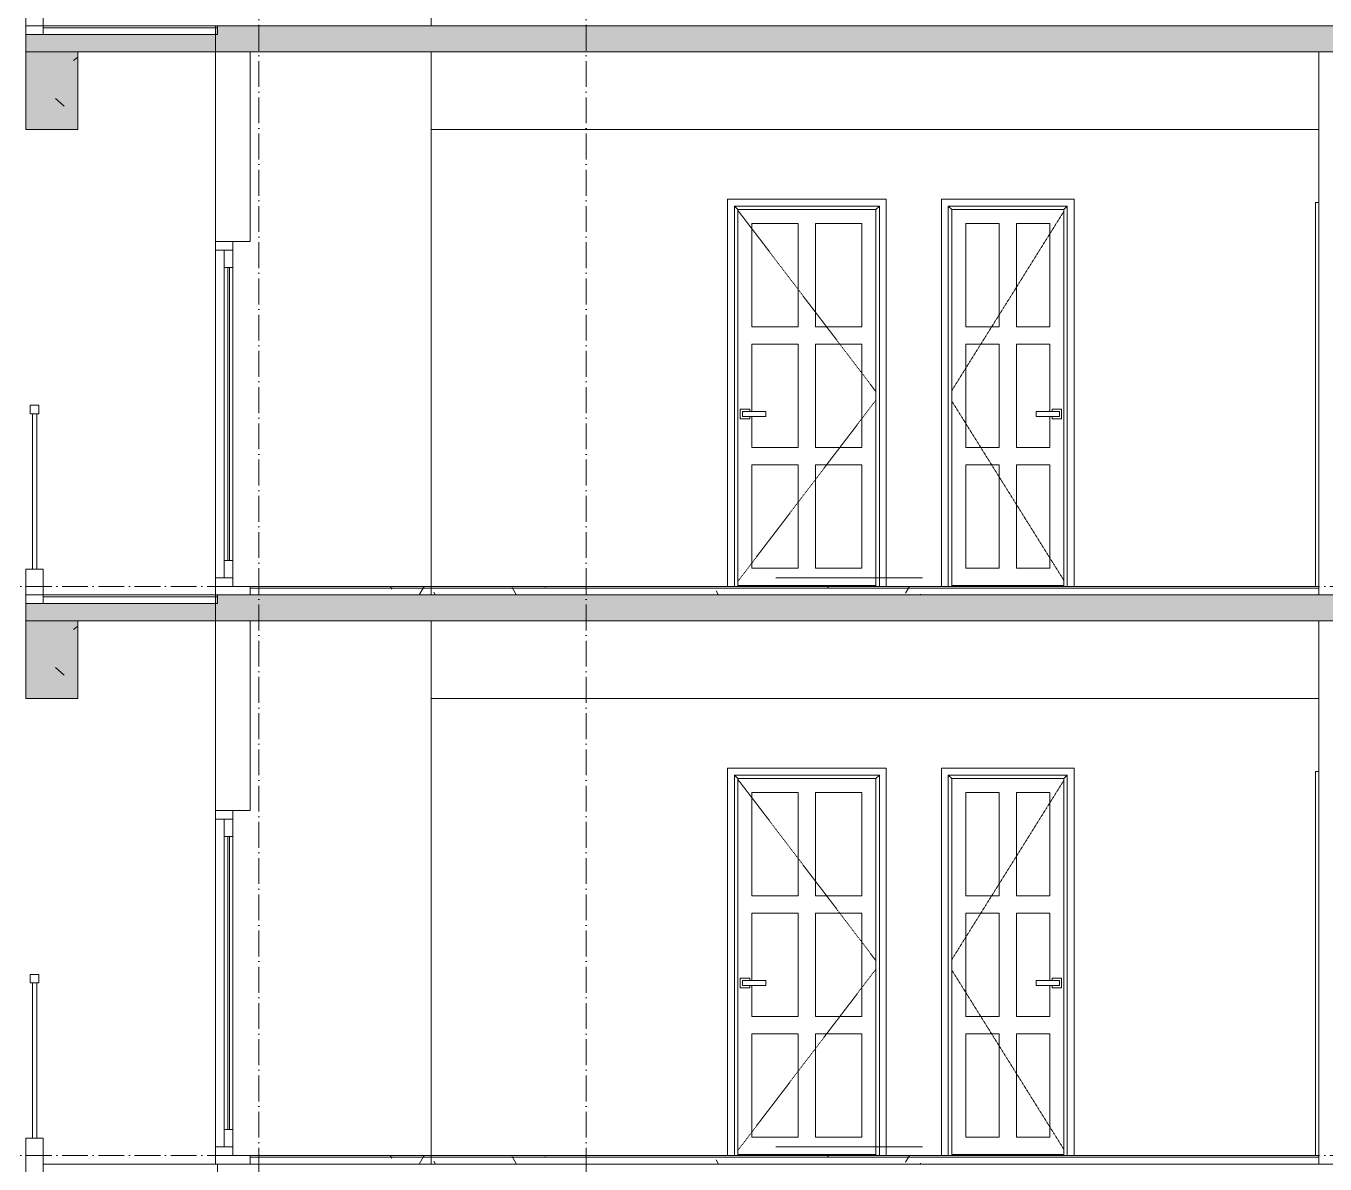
# Model space of a CAD drawing. Header units: millimetres. Extents: x -7075 to 54747, y -13937 to 93540.
# Drawn here: x 23600 to 31135, y 31750 to 38350 of the extents above; entities that cross this region are included whole.
import ezdxf

# ---------------------------------------------------------------- set-up
doc = ezdxf.new("R2010")
doc.units = ezdxf.units.MM
doc.linetypes.add('Dash 1_16_', pattern=[3.175, 1.5875, -1.5875])
doc.linetypes.add('Grid Line', pattern=[4.2, 3, -0.6, 0, -0.6])
for name, color, linetype, lineweight in [('A-DOOR', 31, 'Continuous', 5), ('A-FLOR-HRAL', 41, 'Continuous', 5), ('CUA', 31, 'Continuous', 9), ('NET CAT', 3, 'Continuous', 5), ('NET CATConcrete', 3, 'Continuous', 5), ('NET THAY 1', 41, 'Continuous', 5), ('NET THAY 2', 55, 'Continuous', 5), ('NET-CAT', 3, 'Continuous', 15), ('NET-THAY', 2, 'Continuous', 9), ('THIET BI', 44, 'Continuous', 5), ('TRUC', 225, 'Continuous', 5)]:
    doc.layers.add(name, color=color, linetype=linetype, lineweight=lineweight)
pattern_1 = [(0, (19236.3, 49700), (812.8, 203.2), [67.056, -542.544, 67.056, -542.544, -3251.2]), (0, (19236.3, 49700), (812.8, 203.2), [-1219.2, 67.056, -1152.144, 67.056, -542.544, -1422.4]), (0, (19236.3, 49700), (812.8, 203.2), [-3048, 67.056, -339.344, 67.056, -948.944]), (120, (19541.1, 49801.6), (-582.3764, 602.3054), [67.056, -542.544, 67.056, -3793.744]), (120, (19541.1, 49801.6), (-582.3764, 602.3054), [-676.656, -542.544, 67.056, -1152.144, -2032]), (120, (19541.1, 49801.6), (-582.3764, 602.3054), [-2438.4, 67.056, -542.544, 67.056, -1355.344]), (120, (19541.1, 49801.6), (-582.3764, 602.3054), [-3115.056, -339.344, 67.056, -948.944]), (240, (19642.7, 50208), (-230.4236, -805.5054), [67.056, -542.544, 67.056, -3793.744]), (240, (19642.7, 50208), (-230.4236, -805.5054), [-676.656, -542.544, 67.056, -1152.144, -2032]), (240, (19642.7, 50208), (-230.4236, -805.5054), [-2438.4, 67.056, -542.544, 67.056, -1355.344]), (240, (19642.7, 50208), (-230.4236, -805.5054), [-3115.056, -339.344, 67.056, -948.944])]
pattern_2 = [(0, (19236.3, 53000), (812.8, 203.2), [67.056, -542.544, 67.056, -542.544, -3251.2]), (0, (19236.3, 53000), (812.8, 203.2), [-1219.2, 67.056, -1152.144, 67.056, -542.544, -1422.4]), (0, (19236.3, 53000), (812.8, 203.2), [-3048, 67.056, -339.344, 67.056, -948.944]), (120, (19541.1, 53101.6), (-582.3764, 602.3054), [67.056, -542.544, 67.056, -3793.744]), (120, (19541.1, 53101.6), (-582.3764, 602.3054), [-676.656, -542.544, 67.056, -1152.144, -2032]), (120, (19541.1, 53101.6), (-582.3764, 602.3054), [-2438.4, 67.056, -542.544, 67.056, -1355.344]), (120, (19541.1, 53101.6), (-582.3764, 602.3054), [-3115.056, -339.344, 67.056, -948.944]), (240, (19642.7, 53508), (-230.4236, -805.5054), [67.056, -542.544, 67.056, -3793.744]), (240, (19642.7, 53508), (-230.4236, -805.5054), [-676.656, -542.544, 67.056, -1152.144, -2032]), (240, (19642.7, 53508), (-230.4236, -805.5054), [-2438.4, 67.056, -542.544, 67.056, -1355.344]), (240, (19642.7, 53508), (-230.4236, -805.5054), [-3115.056, -339.344, 67.056, -948.944])]

# ---------------------------------------------------------------- blocks, each defined once
blk = doc.blocks.new('M_Concrete-Rectangular-Column - C4a-300 X 2350mm-1074192-A-A')
at = {"layer": 'NET CAT', "color": 4}
for p, q in [((25949.9, 41500), (25949.9, 38350)), ((25949.9, 38200), (25949.9, 35050)), ((25949.9, 34900), (25949.9, 31750))]:
    blk.add_line(p, q, dxfattribs=at)
blk = doc.blocks.new('ALC1807-ASCENT PLAZA-KET CAU 180524_rvt-1-A-A')
at = {"color": 4, "lineweight": 5}
blk.add_blockref('M_Concrete-Rectangular-Column - C4a-300 X 2350mm-1074192-A-A', (0, 0), dxfattribs=at)
blk = doc.blocks.new('CUA VAO CAN HO - Type 1-1365711-A-A')
at = {"layer": 'CUA', "lineweight": 5}
for p, q in [((31079.9, 20826), (31079.9, 18600)), ((31099.9, 20826), (31079.9, 20826)), ((31319.9, 20826), (31299.9, 20826)), ((31319.9, 18600), (31319.9, 20826))]:
    blk.add_line(p, q, dxfattribs=at)
blk = doc.blocks.new('CUA WC - Type 1-V62-A-A')
at = {"layer": 'A-DOOR'}
for p, q in [((29050.9, 20105), (29050.9, 20705)), ((29050.9, 20705), (29244.9, 20705)), ((29244.9, 20705), (29244.9, 20105)), ((29344.9, 20105), (29344.9, 20705)), ((29344.9, 20705), (29538.9, 20705)), ((29538.9, 20705), (29538.9, 20105)), ((29244.9, 20105), (29050.9, 20105)), ((29538.9, 20105), (29344.9, 20105)), ((29050.9, 19405), (29050.9, 20005)), ((29050.9, 20005), (29244.9, 20005)), ((29244.9, 20005), (29244.9, 19405)), ((29344.9, 19405), (29344.9, 20005)), ((29344.9, 20005), (29538.9, 20005)), ((29538.9, 20005), (29538.9, 19615)), ((29538.9, 19585), (29538.9, 19405)), ((29244.9, 19405), (29050.9, 19405)), ((29538.9, 19405), (29344.9, 19405)), ((29050.9, 18705), (29050.9, 19305)), ((29050.9, 19305), (29244.9, 19305)), ((29244.9, 19305), (29244.9, 18705)), ((29344.9, 18705), (29344.9, 19305)), ((29344.9, 19305), (29538.9, 19305)), ((29538.9, 19305), (29538.9, 18705)), ((29244.9, 18705), (29050.9, 18705)), ((29538.9, 18705), (29344.9, 18705)), ((28969.9, 18605), (29619.9, 18605))]:
    blk.add_line(p, q, dxfattribs=at)
at = {"layer": 'CUA', "lineweight": 5}
for p, q in [((28909.9, 20846), (29679.9, 20846)), ((28909.9, 18600), (28909.9, 20846)), ((28969.9, 20786), (28949.9, 20806)), ((28949.9, 20806), (28949.9, 18600)), ((28949.9, 20806), (29639.9, 20806)), ((29619.9, 20786), (29639.9, 20806)), ((29639.9, 20806), (29639.9, 18600)), ((29679.9, 20846), (29679.9, 18600)), ((28969.9, 20786), (28969.9, 18600)), ((29619.9, 20786), (28969.9, 20786)), ((29619.9, 18600), (29619.9, 20786)), ((29458.9, 19615), (29593.9, 19615)), ((29458.9, 19615), (29458.9, 19585)), ((29551.4, 19627.5), (29551.4, 19615)), ((29606.4, 19627.5), (29551.4, 19627.5)), ((29593.9, 19585), (29593.9, 19615)), ((29606.4, 19572.5), (29606.4, 19627.5)), ((29593.9, 19585), (29458.9, 19585)), ((29551.4, 19585), (29551.4, 19572.5)), ((29551.4, 19572.5), (29606.4, 19572.5))]:
    blk.add_line(p, q, dxfattribs=at)
at = {"layer": 'CUA', "linetype": 'Dash 1_16_', "lineweight": 5}
for p, q in [((29619.9, 20774.6), (28969.9, 19735.4)), ((28969.9, 19674.6), (29619.9, 18635.4))]:
    blk.add_line(p, q, dxfattribs=at)
blk = doc.blocks.new('CUA PHONG NGU - Type 1-1365695-A-A')
at = {"layer": 'A-DOOR'}
for p, q in [((27810.9, 20105), (27810.9, 20705)), ((27810.9, 20705), (28079.9, 20705)), ((28079.9, 20705), (28079.9, 20105)), ((28179.9, 20105), (28179.9, 20705)), ((28179.9, 20705), (28448.9, 20705)), ((28448.9, 20705), (28448.9, 20105)), ((28079.9, 20105), (27810.9, 20105)), ((28448.9, 20105), (28179.9, 20105)), ((27810.9, 19615), (27810.9, 20005)), ((27810.9, 20005), (28079.9, 20005)), ((28079.9, 20005), (28079.9, 19405)), ((28179.9, 19405), (28179.9, 20005)), ((28179.9, 20005), (28448.9, 20005)), ((28448.9, 20005), (28448.9, 19405)), ((27810.9, 19405), (27810.9, 19585)), ((28079.9, 19405), (27810.9, 19405)), ((28448.9, 19405), (28179.9, 19405)), ((27810.9, 18705), (27810.9, 19305)), ((27810.9, 19305), (28079.9, 19305)), ((28079.9, 19305), (28079.9, 18705)), ((28179.9, 18705), (28179.9, 19305)), ((28179.9, 19305), (28448.9, 19305)), ((28448.9, 19305), (28448.9, 18705)), ((28079.9, 18705), (27810.9, 18705)), ((28448.9, 18705), (28179.9, 18705)), ((27729.9, 18605), (28529.9, 18605))]:
    blk.add_line(p, q, dxfattribs=at)
at = {"layer": 'CUA', "lineweight": 5}
for p, q in [((27669.9, 20846), (28589.9, 20846)), ((27669.9, 18600), (27669.9, 20846)), ((27709.9, 20806), (28549.9, 20806)), ((27709.9, 20806), (27729.9, 20786)), ((27709.9, 18600), (27709.9, 20806)), ((28549.9, 20806), (28529.9, 20786)), ((28549.9, 18600), (28549.9, 20806)), ((28589.9, 20846), (28589.9, 18600)), ((27729.9, 20786), (27729.9, 18600)), ((28529.9, 20786), (27729.9, 20786)), ((28529.9, 18600), (28529.9, 20786)), ((27798.4, 19627.5), (27743.4, 19627.5)), ((27743.4, 19627.5), (27743.4, 19572.5)), ((27755.9, 19615), (27890.9, 19615)), ((27755.9, 19615), (27755.9, 19585)), ((27798.4, 19615), (27798.4, 19627.5)), ((27890.9, 19585), (27890.9, 19615)), ((27743.4, 19572.5), (27798.4, 19572.5)), ((27890.9, 19585), (27755.9, 19585)), ((27798.4, 19572.5), (27798.4, 19585))]:
    blk.add_line(p, q, dxfattribs=at)
at = {"layer": 'CUA', "linetype": 'Dash 1_16_', "lineweight": 5}
for p, q in [((27729.9, 20780.1), (28529.9, 19729.9)), ((28529.9, 19680.1), (27729.9, 18629.9))]:
    blk.add_line(p, q, dxfattribs=at)
blk = doc.blocks.new('CUA LO GIA _LUA_ - CUA LO GIA _LUA_-V68-A-A')
at = {"layer": 'CUA'}
for p, q in [((24799.9, 23900), (24699.9, 23900)), ((24699.9, 23900), (24699.9, 23850)), ((24799.9, 23850), (24799.9, 23900)), ((24699.9, 23850), (24699.9, 21950)), ((24699.9, 23850), (24799.9, 23850)), ((24799.9, 23850), (24749.9, 23850)), ((24749.9, 23850), (24749.9, 23750)), ((24799.9, 23750), (24799.9, 23850)), ((24749.9, 23750), (24799.9, 23750)), ((24749.9, 23750), (24749.9, 22050)), ((24779.9, 23750), (24769.9, 23750)), ((24769.9, 23750), (24769.9, 22050)), ((24779.9, 22050), (24779.9, 23750)), ((24799.9, 23750), (24799.9, 22050)), ((24799.9, 22050), (24749.9, 22050)), ((24749.9, 22050), (24749.9, 21950)), ((24769.9, 22050), (24779.9, 22050)), ((24799.9, 21950), (24799.9, 22050)), ((24799.9, 21950), (24699.9, 21950)), ((24699.9, 21950), (24699.9, 21900)), ((24749.9, 21950), (24799.9, 21950)), ((24799.9, 21900), (24799.9, 21950)), ((24699.9, 21900), (24799.9, 21900))]:
    blk.add_line(p, q, dxfattribs=at)
blk = doc.blocks.new('X-BAN AN 4 GHE - X-BAN AN 4 GHE-1305595-A-A')
at = {"layer": 'THIET BI'}
for p, q in [((28799.9, 18650), (27949.9, 18650)), ((27949.9, 18650), (28799.9, 18650))]:
    blk.add_line(p, q, dxfattribs=at)
blk = doc.blocks.new('Railing - 25mm-1425477-A-A')
at = {"layer": 'NET THAY 2'}
for p, q in [((23637.4, 18700), (23637.4, 19600)), ((23662.4, 18700), (23662.4, 19600))]:
    blk.add_line(p, q, dxfattribs=at)
blk = doc.blocks.new('Railing - Railing-1837560-A-A')
at = {"layer": 'A-FLOR-HRAL'}
for p, q in [((23674.9, 22950), (23624.9, 22950)), ((23624.9, 22950), (23624.9, 22900)), ((23674.9, 22900), (23674.9, 22950)), ((23624.9, 22900), (23674.9, 22900))]:
    blk.add_line(p, q, dxfattribs=at)
blk.add_blockref('Railing - 25mm-1425477-A-A', (0, 3300))

msp = doc.modelspace()

# ---------------------------------------------------------------- hatches: boundary and pattern name
at = {"layer": 'NET CAT', "lineweight": 9}
h = msp.add_hatch(color=7, dxfattribs=at)
h.paths.add_polyline_path([(40110.6, 38200), (41499.9, 38200), (41499.9, 38350), (35649.9, 38350), (35649.9, 38200), (36906.2, 38200)], flags=0)
h.paths.add_polyline_path([(6949.9, 38200), (6949.9, 38350), (1099.9, 38350), (1099.9, 38200), (1657.6, 38200)], flags=0)
h.paths.add_polyline_path([(9649.9, 38200), (11599.9, 38200), (11599.9, 38350), (9649.9, 38350)], flags=0)
h.paths.add_polyline_path([(32949.9, 38200), (32949.9, 38350), (24699.9, 38350), (24699.9, 38200), (32799.9, 38200)], flags=0)
h = msp.add_hatch(color=7, dxfattribs=at)
h.paths.add_polyline_path([(40110.6, 38200), (41499.9, 38200), (41499.9, 38350), (35599.9, 38350), (35599.9, 38200), (36906.2, 38200)])
h.paths.add_polyline_path([(1099.9, 38200), (6949.9, 38200), (6949.9, 38350), (1099.9, 38350)])
h.paths.add_polyline_path([(9599.9, 38200), (11599.9, 38200), (11599.9, 38350), (9599.9, 38350)])
h.paths.add_polyline_path([(32999.9, 38200), (32999.9, 38350), (24699.9, 38350), (24699.9, 38200), (32900.6, 38200)])
for points in [[(23899.9, 38200), (24699.9, 38200), (24699.9, 38300), (23599.9, 38300), (23599.9, 38200)], [(24088.5, 38200), (24699.9, 38200), (24699.9, 38300), (23599.9, 38300), (23599.9, 38200)], [(23899.9, 34900), (24699.9, 34900), (24699.9, 35000), (23599.9, 35000), (23599.9, 34900)], [(24088.5, 34900), (24699.9, 34900), (24699.9, 35000), (23599.9, 35000), (23599.9, 34900)]]:
    msp.add_hatch(color=7, dxfattribs=at).paths.add_polyline_path(points, flags=0)
h = msp.add_hatch(color=7, dxfattribs=at)
h.paths.add_polyline_path([(40110.6, 34900), (41499.9, 34900), (41499.9, 35050), (35649.9, 35050), (35649.9, 34900), (36906.2, 34900)], flags=0)
h.paths.add_polyline_path([(6949.9, 34900), (6949.9, 35050), (1099.9, 35050), (1099.9, 34900), (1657.6, 34900)], flags=0)
h.paths.add_polyline_path([(9649.9, 34900), (11599.9, 34900), (11599.9, 35050), (9649.9, 35050)], flags=0)
h.paths.add_polyline_path([(32949.9, 34900), (32949.9, 35050), (24699.9, 35050), (24699.9, 34900), (32799.9, 34900)], flags=0)
h = msp.add_hatch(color=7, dxfattribs=at)
h.paths.add_polyline_path([(40110.6, 34900), (41499.9, 34900), (41499.9, 35050), (35599.9, 35050), (35599.9, 34900), (36906.2, 34900)])
h.paths.add_polyline_path([(1099.9, 34900), (6949.9, 34900), (6949.9, 35050), (1099.9, 35050)])
h.paths.add_polyline_path([(9599.9, 34900), (11599.9, 34900), (11599.9, 35050), (9599.9, 35050)])
h.paths.add_polyline_path([(32999.9, 34900), (32999.9, 35050), (24699.9, 35050), (24699.9, 34900), (32900.6, 34900)])
at = {"layer": 'NET CAT'}
h = msp.add_hatch(dxfattribs=at)
h.set_pattern_fill('FP_4', color=10, style=0, pattern_type=2)
h.set_pattern_definition(pattern_2)
h.paths.add_polyline_path([(31119.9, 35090), (31119.9, 35100), (24899.9, 35100), (24899.9, 35090), (30497.3, 35090)], flags=0)
h = msp.add_hatch(dxfattribs=at)
h.set_pattern_fill('FP_4', color=10, style=0, pattern_type=2)
h.set_pattern_definition(pattern_2)
h.paths.add_polyline_path([(28895.1, 35050), (31119.9, 35050), (31119.9, 35090), (24899.9, 35090), (24899.9, 35050), (27292.9, 35050)], flags=0)
h = msp.add_hatch(dxfattribs=at)
h.set_pattern_fill('FP_4', color=10, style=0, pattern_type=2)
h.set_pattern_definition(pattern_1)
h.paths.add_polyline_path([(31119.9, 31790), (31119.9, 31800), (24899.9, 31800), (24899.9, 31790), (30497.3, 31790)], flags=0)
h = msp.add_hatch(dxfattribs=at)
h.set_pattern_fill('FP_4', color=10, style=0, pattern_type=2)
h.set_pattern_definition(pattern_1)
h.paths.add_polyline_path([(28895.1, 31750), (31119.9, 31750), (31119.9, 31790), (24899.9, 31790), (24899.9, 31750), (27292.9, 31750)], flags=0)
at = {"layer": 'NET CATConcrete'}
h = msp.add_hatch(dxfattribs=at)
h.set_pattern_fill('FP_1', color=256, style=0, pattern_type=2)
h.set_pattern_definition([(50, (19236.3, 53000), (1457.47, -127.51), [152.4, -1676.4]), (355, (19236.3, 53000), (-281.94, 1528.45), [121.92, -1341.12]), (100.451, (19357.8, 52989.4), (1175.54, 1400.93), [129.52, -1424.72]), (46.184, (19236.3, 53406.4), (2168.63, -336.34), [228.6, -2514.6]), (96.636, (19417, 53378.4), (1899.22, 1979.42), [194.28, -2137.08]), (351.184, (19236.3, 53406.4), (1899.24, 1979.4), [182.88, -2011.68]), (21, (19439.5, 53304.8), (1212.915, -818.12), [152.4, -1676.4]), (326, (19439.5, 53304.8), (494.42, 1473.5), [121.92, -1341.12]), (71.451, (19540.6, 53236.6), (1707.34, 655.37), [129.52, -1424.72]), (37.5, (19236.3, 53000), (24.71, 676.44), [67.056, -1257.81, 67.056, -1294.384, -1346.2]), (37.5, (19236.3, 53000), (24.71, 676.44), [-2686.304, 67.056, -1279.144]), (7.5, (19236.3, 53000), (534.558, 801.444), [67.056, -709.17, 67.056, -1227.33, -513.08]), (7.5, (19236.3, 53000), (534.558, 801.444), [-2070.61, 67.056, -446.024]), (327.5, (18783.16, 53000), (1084.728, -45.831), [67.056, -440.944, 67.056, -1517.904, -2103.12]), (327.5, (18783.16, 53000), (1084.728, -45.831), [-2092.96, 67.056, -2036.064]), (317.5, (18580, 53000), (1185.035, 203.414), [67.056, -593.344, 67.056, -985.52, -1493.52]), (317.5, (18580, 53000), (1185.035, 203.414), [-1712.98, 67.06, -1426.46])])
h.paths.add_polyline_path([(23899.9, 37750), (23899.9, 38200), (23599.9, 38200), (23599.9, 37750)], flags=0)
for points in [[(23899.9, 37750), (23899.9, 38200), (23599.9, 38200), (23599.9, 37750)], [(23899.9, 37750), (23899.9, 38200), (23599.9, 38200), (23599.9, 37750)], [(23899.9, 34450), (23899.9, 34900), (23599.9, 34900), (23599.9, 34450)], [(23899.9, 34450), (23899.9, 34900), (23599.9, 34900), (23599.9, 34450)]]:
    msp.add_hatch(color=256, dxfattribs=at).paths.add_polyline_path(points, flags=0)
h = msp.add_hatch(dxfattribs=at)
h.set_pattern_fill('FP_1', color=256, style=0, pattern_type=2)
h.set_pattern_definition([(50, (19236.3, 49700), (1457.47, -127.51), [152.4, -1676.4]), (355, (19236.3, 49700), (-281.94, 1528.45), [121.92, -1341.12]), (100.451, (19357.8, 49689.4), (1175.54, 1400.93), [129.52, -1424.72]), (46.184, (19236.3, 50106.4), (2168.63, -336.34), [228.6, -2514.6]), (96.636, (19417, 50078.4), (1899.22, 1979.42), [194.28, -2137.08]), (351.184, (19236.3, 50106.4), (1899.24, 1979.4), [182.88, -2011.68]), (21, (19439.5, 50004.8), (1212.915, -818.12), [152.4, -1676.4]), (326, (19439.5, 50004.8), (494.42, 1473.5), [121.92, -1341.12]), (71.451, (19540.6, 49936.6), (1707.34, 655.37), [129.52, -1424.72]), (37.5, (19236.3, 49700), (24.71, 676.44), [67.056, -1257.81, 67.056, -1294.384, -1346.2]), (37.5, (19236.3, 49700), (24.71, 676.44), [-2686.304, 67.056, -1279.144]), (7.5, (19236.3, 49700), (534.558, 801.444), [67.056, -709.17, 67.056, -1227.33, -513.08]), (7.5, (19236.3, 49700), (534.558, 801.444), [-2070.61, 67.056, -446.024]), (327.5, (18783.16, 49700), (1084.728, -45.831), [67.056, -440.944, 67.056, -1517.904, -2103.12]), (327.5, (18783.16, 49700), (1084.728, -45.831), [-2092.96, 67.056, -2036.064]), (317.5, (18580, 49700), (1185.035, 203.414), [67.056, -593.344, 67.056, -985.52, -1493.52]), (317.5, (18580, 49700), (1185.035, 203.414), [-1712.98, 67.06, -1426.46])])
h.paths.add_polyline_path([(23899.9, 34450), (23899.9, 34900), (23599.9, 34900), (23599.9, 34450)], flags=0)

# ---------------------------------------------------------------- linework, layer by layer
at = {"layer": 'NET CAT', "lineweight": 13}
for p, q in [((23599.9, 38200), (23599.9, 37750)), ((23599.9, 38200), (23599.9, 37750)), ((23899.9, 37750), (23899.9, 38200)), ((23899.9, 37750), (23899.9, 38200)), ((23599.9, 37750), (23899.9, 37750)), ((23599.9, 37750), (23899.9, 37750)), ((23599.9, 34900), (23599.9, 34450)), ((23599.9, 34900), (23599.9, 34450)), ((23899.9, 34450), (23899.9, 34900)), ((23899.9, 34450), (23899.9, 34900)), ((23599.9, 34450), (23899.9, 34450)), ((23599.9, 34450), (23899.9, 34450))]:
    msp.add_line(p, q, dxfattribs=at)
at = {"layer": 'NET CATConcrete'}
for p, q in [((23899.9, 38200), (23599.9, 38200)), ((23899.9, 34900), (23599.9, 34900))]:
    msp.add_line(p, q, dxfattribs=at)
at = {"layer": 'NET THAY 2'}
for p, q in [((24709.9, 38340), (23699.9, 38340)), ((24709.9, 35050), (23699.9, 35050)), ((24709.9, 35040), (23699.9, 35040)), ((31099.9, 35100), (24899.9, 35100)), ((31099.9, 35090), (24899.9, 35090)), ((31099.9, 31800), (24899.9, 31800)), ((24709.9, 31750), (23699.9, 31750)), ((31099.9, 31790), (24899.9, 31790))]:
    msp.add_line(p, q, dxfattribs=at)
at = {"layer": 'NET-CAT'}
for p, q in [((23599.9, 38500), (23599.9, 38300)), ((23699.9, 38300), (23699.9, 38500)), ((24699.9, 38300), (23599.9, 38300)), ((23599.9, 38300), (23599.9, 38200)), ((24699.9, 38300), (23599.9, 38300)), ((23599.9, 38300), (23599.9, 38200)), ((23599.9, 38300), (23699.9, 38300)), ((23699.9, 38350), (23699.9, 38300)), ((23699.9, 38300), (24709.9, 38300)), ((32949.9, 38350), (24699.9, 38350)), ((24699.9, 38350), (24699.9, 38200)), ((31299.9, 38350), (24699.9, 38350)), ((24699.9, 38200), (24699.9, 38350)), ((24699.9, 38200), (24699.9, 38300)), ((24709.9, 38300), (24709.9, 38350)), ((23899.9, 38200), (24699.9, 38200)), ((23899.9, 38200), (32799.9, 38200)), ((24699.9, 38200), (32799.9, 38200)), ((24899.9, 38200), (24699.9, 38200)), ((24699.9, 38200), (24699.9, 37100)), ((24899.9, 38200), (24699.9, 38200)), ((24899.9, 37100), (24899.9, 38200)), ((31099.9, 38200), (31099.9, 35050)), ((31299.9, 38200), (31099.9, 38200)), ((31299.9, 38200), (31099.9, 38200)), ((24699.9, 37100), (24899.9, 37100)), ((23599.9, 35200), (23599.9, 35000)), ((23699.9, 35200), (23599.9, 35200)), ((23699.9, 35000), (23699.9, 35200)), ((23699.9, 35050), (23699.9, 35000)), ((24899.9, 35100), (24699.9, 35100)), ((24699.9, 35100), (24699.9, 35050)), ((32949.9, 35050), (24699.9, 35050)), ((24699.9, 35050), (24699.9, 34900)), ((31299.9, 35050), (24699.9, 35050)), ((24699.9, 34900), (24699.9, 35050)), ((24699.9, 35050), (24899.9, 35050)), ((24709.9, 35000), (24709.9, 35050)), ((24899.9, 35050), (24899.9, 35100)), ((24899.9, 35050), (31119.9, 35050)), ((31099.9, 35050), (31299.9, 35050)), ((24699.9, 35000), (23599.9, 35000)), ((23599.9, 35000), (23599.9, 34900)), ((24699.9, 35000), (23599.9, 35000)), ((23599.9, 35000), (23599.9, 34900)), ((23599.9, 35000), (23699.9, 35000)), ((23699.9, 35000), (24709.9, 35000)), ((24699.9, 34900), (24699.9, 35000)), ((23899.9, 34900), (24699.9, 34900)), ((23899.9, 34900), (32799.9, 34900)), ((24699.9, 34900), (32799.9, 34900)), ((24899.9, 34900), (24699.9, 34900)), ((24699.9, 34900), (24699.9, 33800)), ((24899.9, 34900), (24699.9, 34900)), ((24899.9, 33800), (24899.9, 34900)), ((31099.9, 34900), (31099.9, 31750)), ((31299.9, 34900), (31099.9, 34900)), ((31299.9, 34900), (31099.9, 34900)), ((24699.9, 33800), (24899.9, 33800)), ((23599.9, 31900), (23599.9, 31700)), ((23699.9, 31900), (23599.9, 31900)), ((23699.9, 31700), (23699.9, 31900)), ((24899.9, 31800), (24699.9, 31800)), ((24699.9, 31800), (24699.9, 31750)), ((24899.9, 31750), (24899.9, 31800)), ((23699.9, 31750), (23699.9, 31700)), ((24699.9, 31750), (24899.9, 31750)), ((24709.9, 31700), (24709.9, 31750)), ((24899.9, 31750), (31119.9, 31750)), ((31099.9, 31750), (31299.9, 31750))]:
    msp.add_line(p, q, dxfattribs=at)
at = {"layer": 'NET-THAY'}
for p, q in [((23599.9, 38300), (23599.9, 38350)), ((23599.9, 38350), (24699.9, 38350)), ((23599.9, 38200), (23899.9, 38200)), ((31099.9, 37750), (25949.9, 37750)), ((23599.9, 35000), (23599.9, 35050)), ((23599.9, 35050), (24699.9, 35050)), ((23599.9, 34900), (23899.9, 34900)), ((31099.9, 34450), (25949.9, 34450))]:
    msp.add_line(p, q, dxfattribs=at)
at = {"layer": 'TRUC', "linetype": 'Grid Line', "ltscale": 50}
for p, q in [((24949.9, -10536.9), (24949.9, 93540.4)), ((26849.9, -10536.9), (26849.9, 93540.4)), ((-7075.1, 35100), (51521, 35100)), ((-7075.1, 31800), (51521, 31800))]:
    msp.add_line(p, q, dxfattribs=at)

# ---------------------------------------------------------------- block references
at = {"lineweight": 5}
msp.add_blockref('ALC1807-ASCENT PLAZA-KET CAU 180524_rvt-1-A-A', (0, 0), dxfattribs=at)
at = {"layer": 'CUA'}
for name, p in [('CUA PHONG NGU - Type 1-1365695-A-A', (0, 16500)), ('CUA WC - Type 1-V62-A-A', (0, 16500)), ('CUA VAO CAN HO - Type 1-1365711-A-A', (0, 16500)), ('CUA LO GIA _LUA_ - CUA LO GIA _LUA_-V68-A-A', (0, 13200)), ('CUA PHONG NGU - Type 1-1365695-A-A', (0, 13200)), ('CUA WC - Type 1-V62-A-A', (0, 13200)), ('CUA VAO CAN HO - Type 1-1365711-A-A', (0, 13200)), ('CUA LO GIA _LUA_ - CUA LO GIA _LUA_-V68-A-A', (0, 9900))]:
    msp.add_blockref(name, p, dxfattribs=at)
at = {"layer": 'NET THAY 1'}
for p in [(0, 13200), (0, 9900)]:
    msp.add_blockref('Railing - Railing-1837560-A-A', p, dxfattribs=at)
at = {"layer": 'THIET BI'}
for p in [(0, 16500), (0, 13200)]:
    msp.add_blockref('X-BAN AN 4 GHE - X-BAN AN 4 GHE-1305595-A-A', p, dxfattribs=at)

doc.saveas('drawing.dxf')
